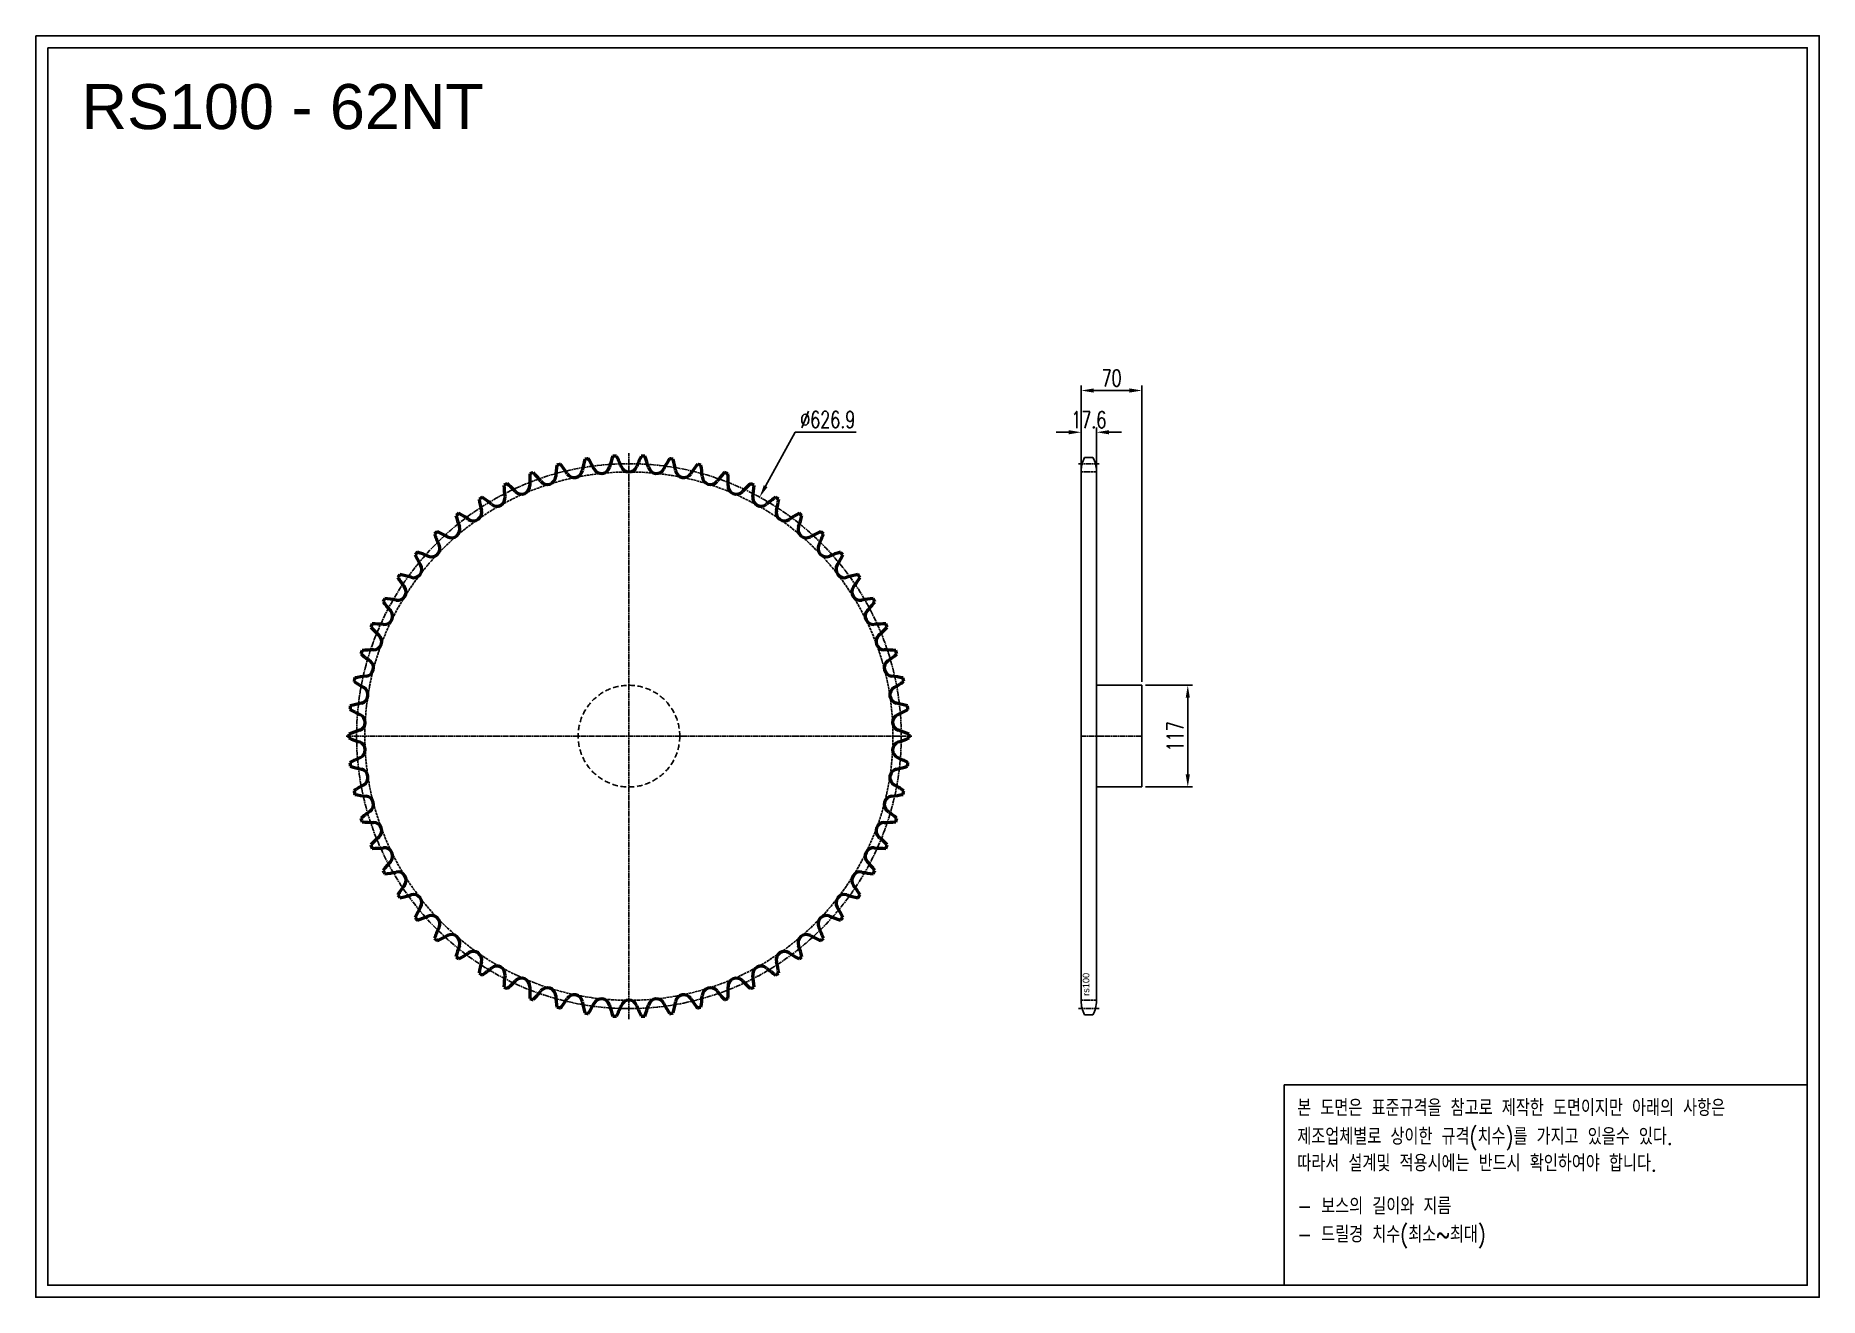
# Model space of a CAD drawing. Header units: millimetres. Extents: x -16820 to -14767, y 21952 to 23403.
import ezdxf

# ---------------------------------------------------------------- set-up
doc = ezdxf.new("R2010")
doc.units = ezdxf.units.MM
for name, pattern in [('AM_ISO02W050', [7.5, 6, -1.5]), ('AM_ISO02W050x2', [3.75, 3, -0.75]), ('AM_ISO08W050', [18, 12, -1.5, 3, -1.5]), ('AM_ISO08W050x2', [9, 6, -0.75, 1.5, -0.75]), ('HIDDEN', [9.525, 6.35, -3.175])]:
    doc.linetypes.add(name, pattern=pattern)
for name, color, linetype, lineweight in [('AM_0N', 7, 'Continuous', 50), ('AM_3N', 6, 'AM_ISO02W050', 25), ('AM_7', 4, 'AM_ISO08W050', 25), ('AM_7N', 4, 'AM_ISO08W050', 25)]:
    doc.layers.add(name, color=color, linetype=linetype, lineweight=lineweight)
doc.layers.add('HL', color=2, linetype='HIDDEN')
doc.layers.add('S-DIM', color=7, linetype='Continuous')
doc.styles.add('HAN', font='ROMANS.shx', dxfattribs={"width": 0.7, "bigfont": 'whgtxt.shx'})
doc.styles.add('HSG', font='SIMPLEX.shx', dxfattribs={"width": 0.7, "bigfont": 'HSG.shx'})
doc.styles.get("Standard").update_dxf_attribs({"font": 'arial.ttf'})
doc.dimstyles.new('APP32', dxfattribs={"dimscale": 8, "dimtxt": 2.4, "dimasz": 1.8, "dimexe": 0.7, "dimexo": 0.5, "dimgap": 0.6, "dimtad": 1, "dimtoh": 1, "dimdec": 1, "dimrnd": 0.01, "dimzin": 9, "dimdsep": 46, "dimtxsty": 'HSG', "dimcen": 0, "dimclrd": 1, "dimclre": 1, "dimclrt": 256, "dimazin": 2, "dimtp": 1, "dimtm": 1, "dimtfac": 0.5, "dimtdec": 1, "dimtofl": 0, "dimtmove": 0, "dimatfit": 3, "dimfxl": 0, "dimtvp": 1, "dimtolj": 2, "dimlwd": -1, "dimlwe": -1, "dimarcsym": 0})

# ---------------------------------------------------------------- blocks, each defined once
blk = doc.blocks.new('*D1')
at = {"layer": 'Defpoints', "color": 0, "transparency": 16777216}
for p in [(-15546.4, 22656.1), (-15546.4, 22539.1), (-15493.7, 22539.1)]:
    blk.add_point(p, dxfattribs=at)
at = {"layer": 'S-DIM', "color": 1, "transparency": 16777216}
for p, q in [((-15542.4, 22656.1), (-15488.1, 22656.1)), ((-15493.7, 22641.7), (-15493.7, 22553.5)), ((-15542.4, 22539.1), (-15488.1, 22539.1))]:
    blk.add_line(p, q, dxfattribs=at)
for points in [[(-15496.1, 22641.7), (-15491.3, 22641.7), (-15493.7, 22656.1)], [(-15496.1, 22553.5), (-15491.3, 22553.5), (-15493.7, 22539.1)]]:
    blk.add_solid(points, dxfattribs=at)
at = {"layer": 'S-DIM', "transparency": 16777216, "insert": (-15508.1, 22597.2), "char_height": 19.2, "attachment_point": 5, "rotation": 90, "style": 'HSG'}
blk.add_mtext('\\A2;117', dxfattribs=at)
blk = doc.blocks.new('*D2')
at = {"layer": 'Defpoints', "color": 0, "transparency": 16777216}
for p in [(-15598.8, 22947.2), (-15616.4, 22901.5), (-15598.8, 22901.5)]:
    blk.add_point(p, dxfattribs=at)
at = {"layer": 'S-DIM', "color": 1, "transparency": 16777216}
for p, q in [((-15616.4, 22905.5), (-15616.4, 22952.8)), ((-15598.8, 22905.5), (-15598.8, 22952.8)), ((-15630.8, 22947.2), (-15645.2, 22947.2)), ((-15584.4, 22947.2), (-15570, 22947.2))]:
    blk.add_line(p, q, dxfattribs=at)
for points in [[(-15630.8, 22949.6), (-15630.8, 22944.8), (-15616.4, 22947.2)], [(-15584.4, 22949.6), (-15584.4, 22944.8), (-15598.8, 22947.2)]]:
    blk.add_solid(points, dxfattribs=at)
at = {"layer": 'S-DIM', "transparency": 16777216, "insert": (-15607.6, 22961.6), "char_height": 19.2, "attachment_point": 5, "style": 'HSG'}
blk.add_mtext('\\A2;17.6', dxfattribs=at)
blk = doc.blocks.new('*D3')
at = {"layer": 'Defpoints', "color": 0, "transparency": 16777216}
for p in [(-15546.4, 22995.2), (-15616.4, 22901.5), (-15546.4, 22656.1)]:
    blk.add_point(p, dxfattribs=at)
at = {"layer": 'S-DIM', "color": 1, "transparency": 16777216}
for p, q in [((-15616.4, 22905.5), (-15616.4, 23000.8)), ((-15602, 22995.2), (-15560.8, 22995.2)), ((-15546.4, 22660.1), (-15546.4, 23000.8))]:
    blk.add_line(p, q, dxfattribs=at)
for points in [[(-15602, 22997.6), (-15602, 22992.8), (-15616.4, 22995.2)], [(-15560.8, 22997.6), (-15560.8, 22992.8), (-15546.4, 22995.2)]]:
    blk.add_solid(points, dxfattribs=at)
at = {"layer": 'S-DIM', "transparency": 16777216, "insert": (-15581.4, 23009.6), "char_height": 19.2, "attachment_point": 5, "style": 'HSG'}
blk.add_mtext('\\A2;70', dxfattribs=at)
blk = doc.blocks.new('notice1')
at = {"color": 4}
blk.add_lwpolyline([(-22142.12, 1735.9), (-22053.8, 1735.9), (-22053.8, 1702.07), (-22142.12, 1702.07)], close=True, dxfattribs=at)
at = {"color": 4, "style": 'HAN', "width": 0.8}
for s, p in [('본 도면은 표준규격을 참고로 제작한 도면이지만 아래의 사항은', (-22139.9, 1730.62)), ('제조업체별로 상이한 규격(치수)를 가지고 있을수 있다.', (-22139.9, 1725.78)), ('따라서 설계및 적용시에는 반드시 확인하여야 합니다.', (-22139.9, 1721.28)), ('- 보스의 길이와 지름', (-22139.9, 1714.03)), ('- 드릴경 치수(최소~최대)', (-22139.9, 1709.27))]:
    blk.add_text(s, height=2.7949, dxfattribs=at).set_placement(p)

msp = doc.modelspace()

# ---------------------------------------------------------------- linework, layer by layer
for p, q in [((-15602.8, 22918.24), (-15612.45, 22918.24)), ((-15616.43, 22902.34), (-15616.43, 22292.8)), ((-15598.83, 22902.34), (-15598.83, 22292.8)), ((-15598.83, 22656.07), (-15546.43, 22656.07)), ((-15546.43, 22656.07), (-15546.43, 22539.07)), ((-15546.43, 22539.07), (-15598.83, 22539.07)), ((-15602.8, 22276.9), (-15612.45, 22276.9))]:
    msp.add_line(p, q)
for points in [[(-16819.73, 23403.46), (-14766.83, 23403.46), (-14766.83, 21951.91), (-16819.73, 21951.91)], [(-16805.9, 23389.63), (-14780.65, 23389.63), (-14780.65, 21965.74), (-16805.9, 21965.74)]]:
    msp.add_lwpolyline(points, close=True)
for centre, start, end in [((-15582.63, 22902.34), 151.93881, 180), ((-15632.63, 22902.34), 0, 28.06119), ((-15582.63, 22292.8), 180, 208.06119), ((-15632.63, 22292.8), 331.93881, 0)]:
    msp.add_arc(centre, 33.8, start, end)
at = {"layer": 'AM_0N'}
for centre, radius, start, end in [((-16136.91, 22597.57), 322.55, 104.13953, 104.89273), ((-16331.76, 22821.27), 146.3, 32.33871, 37.50813), ((-16046.06, 22879.98), 146.3, 165.71768, 170.8871), ((-16136.91, 22597.57), 322.55, 98.33308, 99.08627), ((-16308.13, 22839.84), 146.3, 26.53226, 31.70168), ((-16017.96, 22869.34), 146.3, 159.91123, 165.08065), ((-16136.91, 22597.57), 322.55, 92.52663, 93.27982), ((-16282.74, 22855.92), 146.3, 20.72581, 25.89523), ((-15991.07, 22855.92), 146.3, 154.10477, 159.27419), ((-16136.91, 22597.57), 322.55, 86.72018, 87.47337), ((-16255.85, 22869.34), 146.3, 14.91935, 20.08877), ((-15965.68, 22839.84), 146.3, 148.29832, 153.46774), ((-16136.91, 22597.57), 322.55, 80.91373, 81.66692), ((-16227.75, 22879.98), 146.3, 9.1129, 14.28232), ((-15942.05, 22821.27), 146.3, 142.49187, 147.66129), ((-16136.91, 22597.57), 322.55, 75.10727, 75.86047), ((-16104.77, 22892.49), 146.3, 177.33058, 182.5), ((-16136.91, 22597.57), 322.55, 109.94598, 110.69918), ((-16353.39, 22800.41), 146.3, 38.14516, 43.31458), ((-16230.76, 22896.72), 9.62, 218.14516, 356.69355), ((-16075.1, 22887.73), 146.3, 171.52413, 176.69355), ((-16200.02, 22904.68), 9.62, 212.33871, 350.8871), ((-16168.62, 22909.49), 9.62, 206.53226, 345.08065), ((-16136.91, 22911.1), 9.62, 200.72581, 339.27419), ((-16105.19, 22909.49), 9.62, 194.91935, 333.46774), ((-16073.79, 22904.68), 9.62, 189.1129, 327.66129), ((-16198.71, 22887.73), 146.3, 3.30645, 8.47587), ((-16043.05, 22896.72), 9.62, 183.30645, 321.85484), ((-15920.42, 22800.41), 146.3, 136.68542, 141.85484), ((-16136.91, 22597.57), 322.55, 69.30082, 70.05402), ((-16169.04, 22892.49), 146.3, 357.5, 2.66942), ((-16136.91, 22597.57), 322.55, 121.55889, 122.31208), ((-16164.79, 22892.92), 146.3, 188.94348, 194.1129), ((-16389.79, 22752.68), 146.3, 49.75806, 54.92748), ((-16289.06, 22871.7), 9.62, 229.75806, 8.30645), ((-16136.91, 22597.57), 322.55, 115.75244, 116.50563), ((-16134.77, 22894.23), 146.3, 183.13703, 188.30645), ((-16372.8, 22777.47), 146.3, 43.95161, 49.12103), ((-16260.55, 22885.69), 9.62, 223.95161, 2.5), ((-16013.26, 22885.69), 9.62, 177.5, 316.04839), ((-15901.01, 22777.47), 146.3, 130.87897, 136.04839), ((-16136.91, 22597.57), 322.55, 63.49437, 64.24756), ((-15984.75, 22871.7), 9.62, 171.69355, 310.24194), ((-16139.04, 22894.23), 146.3, 351.69355, 356.86297), ((-15884.02, 22752.68), 146.3, 125.07252, 130.24194), ((-16136.91, 22597.57), 322.55, 57.68792, 58.44111), ((-16109.02, 22892.92), 146.3, 345.8871, 351.05652), ((-16136.91, 22597.57), 322.55, 127.36534, 128.11853), ((-16194.53, 22888.59), 146.3, 194.74994, 199.91935), ((-16404.18, 22726.3), 146.3, 55.56452, 60.73393), ((-16316.01, 22854.9), 9.62, 235.56452, 14.1129), ((-15957.8, 22854.9), 9.62, 165.8871, 304.43548), ((-15869.63, 22726.3), 146.3, 119.26607, 124.43548), ((-16079.28, 22888.59), 146.3, 340.08065, 345.25006), ((-16136.91, 22597.57), 322.55, 51.88147, 52.63466), ((-16136.91, 22597.57), 322.55, 133.17179, 133.92498), ((-16223.68, 22881.26), 146.3, 200.55639, 205.72581), ((-16415.84, 22698.6), 146.3, 61.37097, 66.54039), ((-16341.13, 22835.46), 9.62, 241.37097, 19.91935), ((-15932.68, 22835.46), 9.62, 160.08065, 298.62903), ((-15857.97, 22698.6), 146.3, 113.45961, 118.62903), ((-16050.13, 22881.26), 146.3, 334.27419, 339.44361), ((-16136.91, 22597.57), 322.55, 46.07502, 46.82821), ((-16136.91, 22597.57), 322.55, 138.97824, 139.73144), ((-16424.63, 22669.86), 146.3, 67.17742, 72.34684), ((-16364.15, 22813.58), 9.62, 247.17742, 25.72581), ((-15909.66, 22813.58), 9.62, 154.27419, 292.82258), ((-15849.18, 22669.86), 146.3, 107.65316, 112.82258), ((-16136.91, 22597.57), 322.55, 40.26856, 41.02176), ((-16384.83, 22789.48), 9.62, 252.98387, 31.53226), ((-16251.93, 22871.03), 146.3, 206.36284, 211.53226), ((-15888.98, 22789.48), 9.62, 148.46774, 287.01613), ((-16021.88, 22871.03), 146.3, 328.46774, 333.63716), ((-16402.98, 22763.42), 9.62, 258.79032, 37.33871), ((-16136.91, 22597.57), 322.55, 144.78469, 145.53789), ((-16279.01, 22857.99), 146.3, 212.16929, 217.33871), ((-16430.46, 22640.38), 146.3, 72.98387, 78.15329), ((-15843.35, 22640.38), 146.3, 101.84671, 107.01613), ((-15870.83, 22763.42), 9.62, 142.66129, 281.20968), ((-15994.8, 22857.99), 146.3, 322.66129, 327.83071), ((-16136.91, 22597.57), 322.55, 34.46211, 35.21531), ((-16136.91, 22597.57), 322.55, 150.59114, 151.34434), ((-16304.62, 22842.28), 146.3, 217.97574, 223.14516), ((-16433.29, 22610.47), 146.3, 78.79032, 83.95974), ((-15840.52, 22610.47), 146.3, 96.04026, 101.20968), ((-15969.19, 22842.28), 146.3, 316.85484, 322.02426), ((-16136.91, 22597.57), 322.55, 28.65566, 29.40886), ((-16136.91, 22597.57), 322.55, 156.3976, 157.15079), ((-16433.07, 22580.42), 146.3, 84.59677, 89.76619), ((-16418.39, 22735.65), 9.62, 264.59677, 43.14516), ((-15855.42, 22735.65), 9.62, 136.85484, 275.40323), ((-15840.74, 22580.42), 146.3, 90.23381, 95.40323), ((-16136.91, 22597.57), 322.55, 22.84921, 23.6024), ((-16328.52, 22824.05), 146.3, 223.78219, 228.95161), ((-16430.91, 22706.46), 9.62, 270.40323, 48.95161), ((-15842.9, 22706.46), 9.62, 131.04839, 269.59677), ((-15945.29, 22824.05), 146.3, 311.04839, 316.21781), ((-16136.91, 22597.57), 322.55, 162.20405, 162.95724), ((-16350.45, 22803.5), 146.3, 229.58865, 234.75806), ((-16429.82, 22550.54), 146.3, 90.40323, 95.57264), ((-15843.99, 22550.54), 146.3, 84.42736, 89.59677), ((-15923.36, 22803.5), 146.3, 305.24194, 310.41135), ((-16136.91, 22597.57), 322.55, 17.04276, 17.79595), ((-16136.91, 22597.57), 322.55, 168.0105, 168.76369), ((-16423.56, 22521.15), 146.3, 96.20968, 101.3791), ((-16440.42, 22676.16), 9.62, 276.20968, 54.75806), ((-15833.39, 22676.16), 9.62, 125.24194, 263.79032), ((-15850.25, 22521.15), 146.3, 78.6209, 83.79032), ((-16136.91, 22597.57), 322.55, 11.23631, 11.9895), ((-16370.19, 22780.84), 146.3, 235.3951, 240.56452), ((-16446.82, 22645.05), 9.62, 282.01613, 60.56452), ((-15826.99, 22645.05), 9.62, 119.43548, 257.98387), ((-15903.62, 22780.84), 146.3, 299.43548, 304.6049), ((-16136.91, 22597.57), 322.55, 173.81695, 174.57015), ((-16387.53, 22756.3), 146.3, 241.20155, 246.37097), ((-16414.35, 22492.54), 146.3, 102.01613, 107.18555), ((-15859.46, 22492.54), 146.3, 72.81445, 77.98387), ((-15886.28, 22756.3), 146.3, 293.62903, 298.79845), ((-16136.91, 22597.57), 322.55, 5.42985, 6.18305), ((-16402.3, 22465.01), 146.3, 107.82258, 112.992), ((-16450.03, 22613.45), 9.62, 287.82258, 66.37097), ((-15823.78, 22613.45), 9.62, 113.62903, 252.17742), ((-15871.51, 22465.01), 146.3, 67.008, 72.17742), ((-16136.91, 22597.57), 322.55, 179.6234, 180.3766), ((-16402.3, 22730.13), 146.3, 247.008, 252.17742), ((-16450.03, 22581.69), 9.62, 293.62903, 72.17742), ((-15823.78, 22581.69), 9.62, 107.82258, 246.37097), ((-15871.51, 22730.13), 146.3, 287.82258, 292.992), ((-16136.91, 22597.57), 322.55, 359.6234, 0.3766), ((-16387.53, 22438.84), 146.3, 113.62903, 118.79845), ((-16136.91, 22597.57), 322.55, 185.42985, 186.18305), ((-16414.35, 22702.6), 146.3, 252.81445, 257.98387), ((-15859.46, 22702.6), 146.3, 282.01613, 287.18555), ((-15886.28, 22438.84), 146.3, 61.20155, 66.37097), ((-16136.91, 22597.57), 322.55, 353.81695, 354.57015), ((-16370.19, 22414.3), 146.3, 119.43548, 124.6049), ((-16446.82, 22550.1), 9.62, 299.43548, 77.98387), ((-15826.99, 22550.1), 9.62, 102.01613, 240.56452), ((-15903.62, 22414.3), 146.3, 55.3951, 60.56452), ((-16136.91, 22597.57), 322.55, 191.23631, 191.9895), ((-16423.56, 22674), 146.3, 258.6209, 263.79032), ((-16440.42, 22518.99), 9.62, 305.24194, 83.79032), ((-15833.39, 22518.99), 9.62, 96.20968, 234.75806), ((-15850.25, 22674), 146.3, 276.20968, 281.3791), ((-16136.91, 22597.57), 322.55, 348.0105, 348.76369), ((-16350.45, 22391.64), 146.3, 125.24194, 130.41135), ((-16136.91, 22597.57), 322.55, 197.04276, 197.79595), ((-15923.36, 22391.64), 146.3, 49.58865, 54.75806), ((-16136.91, 22597.57), 322.55, 342.20405, 342.95724), ((-16429.82, 22644.6), 146.3, 264.42736, 269.59677), ((-16328.52, 22371.09), 146.3, 131.04839, 136.21781), ((-16430.91, 22488.68), 9.62, 311.04839, 89.59677), ((-15842.9, 22488.68), 9.62, 90.40323, 228.95161), ((-15945.29, 22371.09), 146.3, 43.78219, 48.95161), ((-15843.99, 22644.6), 146.3, 270.40323, 275.57264), ((-16136.91, 22597.57), 322.55, 202.84921, 203.6024), ((-16433.07, 22614.73), 146.3, 270.23381, 275.40323), ((-16418.39, 22459.5), 9.62, 316.85484, 95.40323), ((-15855.42, 22459.5), 9.62, 84.59677, 223.14516), ((-15840.74, 22614.73), 146.3, 264.59677, 269.76619), ((-16136.91, 22597.57), 322.55, 336.3976, 337.15079), ((-16304.62, 22352.87), 146.3, 136.85484, 142.02426), ((-16136.91, 22597.57), 322.55, 208.65566, 209.40886), ((-16433.29, 22584.68), 146.3, 276.04026, 281.20968), ((-16402.98, 22431.73), 9.62, 322.66129, 101.20968), ((-15870.83, 22431.73), 9.62, 78.79032, 217.33871), ((-15840.52, 22584.68), 146.3, 258.79032, 263.95974), ((-15969.19, 22352.87), 146.3, 37.97574, 43.14516), ((-16136.91, 22597.57), 322.55, 330.59114, 331.34434), ((-16279.01, 22337.16), 146.3, 142.66129, 147.83071), ((-15994.8, 22337.16), 146.3, 32.16929, 37.33871), ((-16136.91, 22597.57), 322.55, 214.46211, 215.21531), ((-16430.46, 22554.76), 146.3, 281.84671, 287.01613), ((-16384.83, 22405.66), 9.62, 328.46774, 107.01613), ((-16251.93, 22324.12), 146.3, 148.46774, 153.63716), ((-15888.98, 22405.66), 9.62, 72.98387, 211.53226), ((-16021.88, 22324.12), 146.3, 26.36284, 31.53226), ((-15843.35, 22554.76), 146.3, 252.98387, 258.15329), ((-16136.91, 22597.57), 322.55, 324.78469, 325.53789), ((-16136.91, 22597.57), 322.55, 220.26856, 221.02176), ((-16424.63, 22525.28), 146.3, 287.65316, 292.82258), ((-16364.15, 22381.56), 9.62, 334.27419, 112.82258), ((-16223.68, 22313.88), 146.3, 154.27419, 159.44361), ((-15909.66, 22381.56), 9.62, 67.17742, 205.72581), ((-16050.13, 22313.88), 146.3, 20.55639, 25.72581), ((-15849.18, 22525.28), 146.3, 247.17742, 252.34684), ((-16136.91, 22597.57), 322.55, 318.97824, 319.73144), ((-16136.91, 22597.57), 322.55, 226.07502, 226.82821), ((-16415.84, 22496.54), 146.3, 293.45961, 298.62903), ((-16341.13, 22359.68), 9.62, 340.08065, 118.62903), ((-16194.53, 22306.56), 146.3, 160.08065, 165.25006), ((-15932.68, 22359.68), 9.62, 61.37097, 199.91935), ((-16079.28, 22306.56), 146.3, 14.74994, 19.91935), ((-15857.97, 22496.54), 146.3, 241.37097, 246.54039), ((-16136.91, 22597.57), 322.55, 313.17179, 313.92498), ((-16136.91, 22597.57), 322.55, 231.88147, 232.63466), ((-16404.18, 22468.84), 146.3, 299.26607, 304.43548), ((-16316.01, 22340.24), 9.62, 345.8871, 124.43548), ((-16164.79, 22302.22), 146.3, 165.8871, 171.05652), ((-15957.8, 22340.24), 9.62, 55.56452, 194.1129), ((-16109.02, 22302.22), 146.3, 8.94348, 14.1129), ((-15869.63, 22468.84), 146.3, 235.56452, 240.73393), ((-16136.91, 22597.57), 322.55, 307.36534, 308.11853), ((-16136.91, 22597.57), 322.55, 237.68792, 238.44111), ((-16389.79, 22442.46), 146.3, 305.07252, 310.24194), ((-16289.06, 22323.44), 9.62, 351.69355, 130.24194), ((-16134.77, 22300.92), 146.3, 171.69355, 176.86297), ((-16372.8, 22417.67), 146.3, 310.87897, 316.04839), ((-16260.55, 22309.45), 9.62, 357.5, 136.04839), ((-16013.26, 22309.45), 9.62, 43.95161, 182.5), ((-15901.01, 22417.67), 146.3, 223.95161, 229.12103), ((-15984.75, 22323.44), 9.62, 49.75806, 188.30645), ((-16139.04, 22300.92), 146.3, 3.13703, 8.30645), ((-15884.02, 22442.46), 146.3, 229.75806, 234.92748), ((-16136.91, 22597.57), 322.55, 301.55889, 302.31208), ((-16136.91, 22597.57), 322.55, 243.49437, 244.24756), ((-16104.77, 22302.65), 146.3, 177.5, 182.66942), ((-16136.91, 22597.57), 322.55, 249.30082, 250.05402), ((-16353.39, 22394.73), 146.3, 316.68542, 321.85484), ((-16230.76, 22298.42), 9.62, 3.30645, 141.85484), ((-16075.1, 22307.42), 146.3, 183.30645, 188.47587), ((-16331.76, 22373.87), 146.3, 322.49187, 327.66129), ((-16200.02, 22290.46), 9.62, 9.1129, 147.66129), ((-16168.62, 22285.65), 9.62, 14.91935, 153.46774), ((-16105.19, 22285.65), 9.62, 26.53226, 165.08065), ((-16073.79, 22290.46), 9.62, 32.33871, 170.8871), ((-15942.05, 22373.87), 146.3, 212.33871, 217.50813), ((-16198.71, 22307.42), 146.3, 351.52413, 356.69355), ((-16043.05, 22298.42), 9.62, 38.14516, 176.69355), ((-15920.42, 22394.73), 146.3, 218.14516, 223.31458), ((-16136.91, 22597.57), 322.55, 289.94598, 290.69918), ((-16169.04, 22302.65), 146.3, 357.33058, 2.5), ((-16136.91, 22597.57), 322.55, 295.75244, 296.50563), ((-16136.91, 22597.57), 322.55, 255.10727, 255.86047), ((-16046.06, 22315.16), 146.3, 189.1129, 194.28232), ((-16136.91, 22597.57), 322.55, 260.91373, 261.66692), ((-16308.13, 22355.31), 146.3, 328.29832, 333.46774), ((-16017.96, 22325.8), 146.3, 194.91935, 200.08877), ((-16136.91, 22597.57), 322.55, 266.72018, 267.47337), ((-16282.74, 22339.23), 146.3, 334.10477, 339.27419), ((-16136.91, 22284.05), 9.62, 20.72581, 159.27419), ((-15991.07, 22339.23), 146.3, 200.72581, 205.89523), ((-16136.91, 22597.57), 322.55, 272.52663, 273.27982), ((-16255.85, 22325.8), 146.3, 339.91123, 345.08065), ((-15965.68, 22355.31), 146.3, 206.53226, 211.70168), ((-16136.91, 22597.57), 322.55, 278.33308, 279.08627), ((-16227.75, 22315.16), 146.3, 345.71768, 350.8871), ((-16136.91, 22597.57), 322.55, 284.13953, 284.89273)]:
    msp.add_arc(centre, radius, start, end, dxfattribs=at)
at = {"layer": 'AM_3N', "linetype": 'AM_ISO02W050x2'}
for p, q in [((-15598.83, 22901.48), (-15616.43, 22901.48)), ((-15598.83, 22293.67), (-15616.43, 22293.67))]:
    msp.add_line(p, q, dxfattribs=at)
msp.add_circle((-16136.91, 22597.57), 303.91, dxfattribs=at)
at = {"layer": 'AM_7', "linetype": 'AM_ISO08W050x2'}
for p, q in [((-15595.83, 22911), (-15619.43, 22911)), ((-15616.43, 22597.57), (-15546.43, 22597.57)), ((-15595.83, 22284.14), (-15619.43, 22284.14))]:
    msp.add_line(p, q, dxfattribs=at)
msp.add_circle((-16136.91, 22597.57), 313.43, dxfattribs=at)
at = {"layer": 'AM_7N', "linetype": 'AM_ISO08W050x2'}
for p, q in [((-16136.91, 22272.02), (-16136.91, 22923.13)), ((-16462.46, 22597.57), (-15811.35, 22597.57))]:
    msp.add_line(p, q, dxfattribs=at)
at = {"layer": 'HL'}
msp.add_circle((-16136.91, 22597.57), 58.5, dxfattribs=at)
at = {"layer": 'S-DIM', "color": 1}
for p, q in [((-15945.52, 22947.36), (-15979.55, 22885.17)), ((-15875.44, 22947.36), (-15945.52, 22947.36))]:
    msp.add_line(p, q, dxfattribs=at)
msp.add_solid([(-15981.65, 22886.32), (-15977.44, 22884.02), (-15986.46, 22872.54)], dxfattribs=at)

# ---------------------------------------------------------------- block references
at = {"xscale": 6.817720974704638, "yscale": 6.817720974704638, "zscale": 6.817720974704638}
msp.add_blockref('notice1', (135575.98, 10361.52), dxfattribs=at)

# ---------------------------------------------------------------- texts
msp.add_text('RS100 - 62NT', height=51.8409).set_placement((-16766.86, 23295.97))
at = {"insert": (-15614.6, 22298.79), "char_height": 7.56, "width": 32.5046, "attachment_point": 1, "rotation": 90}
msp.add_mtext('rs100', dxfattribs=at)
at = {"layer": 'S-DIM', "insert": (-15908.08, 22961.76), "char_height": 19.2, "attachment_point": 5, "style": 'HSG'}
msp.add_mtext('\\A2;∅626.9', dxfattribs=at)

# ---------------------------------------------------------------- dimensions: what is measured, and where the dimension line sits
at = {"layer": 'S-DIM'}
dim = msp.add_linear_dim(base=(-15546.43, 22995.17), p1=(-15616.43, 22901.48), p2=(-15546.43, 22656.07), dimstyle='APP32', dxfattribs=at)
dim.commit()
dim.dimension.update_dxf_attribs({"geometry": '*D3', "text_midpoint": (-15581.43, 23009.57)})
dim = msp.add_linear_dim(base=(-15598.83, 22947.17), p1=(-15616.43, 22901.48), p2=(-15598.83, 22901.48), dimstyle='APP32', dxfattribs=at)
dim.commit()
dim.dimension.update_dxf_attribs({"geometry": '*D2', "text_midpoint": (-15607.63, 22947.17), "dimtype": 128})
dim = msp.add_linear_dim(base=(-15493.69, 22539.07), p1=(-15546.43, 22656.07), p2=(-15546.43, 22539.07), angle=90, dimstyle='APP32', dxfattribs=at)
dim.commit()
dim.dimension.update_dxf_attribs({"geometry": '*D1', "text_midpoint": (-15493.69, 22597.16), "dimtype": 128})

doc.saveas('drawing.dxf')
